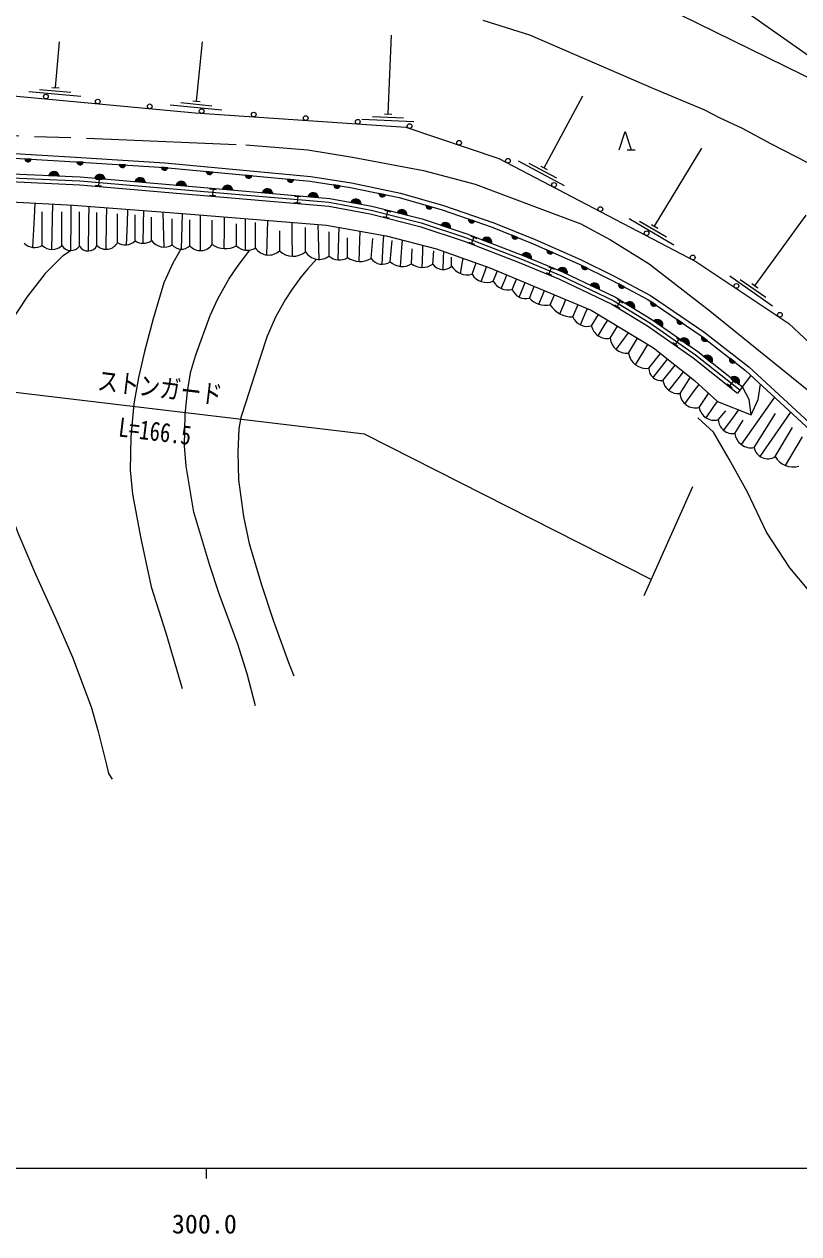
# Model space of a CAD drawing. Units: millimetres at full size, sheet at 1:1000; details may follow other scales. Extents: x 40000 to 680000, y 20000 to 380000.
# Drawn here: x 350569 to 424833, y 198715 to 314630 of the extents above; entities that cross this region are included whole.
import ezdxf
from ezdxf.enums import TextEntityAlignment as Align

# ---------------------------------------------------------------- set-up
doc = ezdxf.new("R2010")
doc.units = ezdxf.units.MM
doc.header["$LTSCALE"] = 1000
doc.linetypes.add('CHAIN', pattern=[18.5, 12, -1.5, 3.5, -1.5])
doc.linetypes.add('DASHED', pattern=[7.5, 6, -1.5])
for name, color, linetype, lineweight in [('M-BGD', 7, 'Continuous', 25), ('M-BMK', 2, 'CHAIN', 13), ('M-STR-HTXT', 7, 'Continuous', 13), ('M-TTL-BAND', 7, 'Continuous', 25)]:
    doc.layers.add(name, color=color, linetype=linetype, lineweight=lineweight)
doc.styles.add('ＭＳ ゴシック', font='')
doc.styles.get('ＭＳ ゴシック').set_extended_font_data('MS Gothic')

msp = doc.modelspace()

# ---------------------------------------------------------------- hatches: boundary and pattern name
at = {"layer": 'M-BGD'}
for points in [[(350621, 301723), (351246, 301687, -0.84072)], [(355605, 301435), (356230, 301395, -0.84072)], [(352921, 300128, -0.82183), (353911, 300083)], [(357338, 299873, -0.82183), (358326, 299789)], [(359661, 301177), (360286, 301137, -0.84072)], [(363706, 300929), (364329, 300870, -0.84072)], [(368012, 300521), (368635, 300463, -0.84072)], [(361199, 299544, -0.82183), (362186, 299460)], [(365131, 299209, -0.82183), (366118, 299124)], [(369576, 298827, -0.82183), (370563, 298742)], [(371772, 300166), (372396, 300107, -0.84072)], [(375783, 299786), (376406, 299727, -0.84072)], [(380257, 299226), (380875, 299130, -0.84072)], [(373404, 298497, -0.82183), (374392, 298412)], [(377784, 298120, -0.82183), (378771, 298035)], [(384581, 298413), (385194, 298286, -0.84072)], [(381899, 297560, -0.82183), (382873, 297377)], [(386329, 296571, -0.82183), (387289, 296328)], [(389089, 297271), (389691, 297098, -0.84072)], [(390523, 295368, -0.82183), (391463, 295055)], [(393170, 295955), (393762, 295751, -0.84072)], [(394473, 293979, -0.82183), (395398, 293624)], [(397328, 294414), (397908, 294180, -0.84072)], [(398282, 292518, -0.82183), (399196, 292137)], [(400681, 293010), (401253, 292757, -0.84072)], [(401725, 291083, -0.82183), (402639, 290702)], [(404024, 291515), (404585, 291238, -0.84072)], [(404827, 289625, -0.82183), (405720, 289197)], [(407573, 289737), (408125, 289442, -0.84072)], [(408241, 287862, -0.82183), (409088, 287347)], [(410652, 288049), (411169, 287696, -0.84072)], [(410955, 286191, -0.82183), (411767, 285623)], [(413179, 286328), (413697, 285976, -0.84072)], [(413484, 284422, -0.82183), (414295, 283855)], [(415539, 284715), (416033, 284330, -0.84072)], [(415729, 282798, -0.82183), (416506, 282183)], [(418224, 282625), (418717, 282240, -0.84072)], [(418316, 280751, -0.82183), (419093, 280136)]]:
    msp.add_hatch(color=256, dxfattribs=at).paths.add_polyline_path(points)

# ---------------------------------------------------------------- linework, layer by layer
for p, q in [((385458, 306028), (385796, 313591)), ((353570, 308547), (353960, 312934)), ((367098, 307266), (367656, 312935)), ((352050, 308381), (355038, 308115)), ((353222, 308578), (353919, 308516)), ((351027, 308171), (356007, 307728)), ((366749, 307301), (367446, 307232)), ((400411, 300868), (404133, 307776)), ((364551, 306914), (369527, 306424)), ((365576, 307115), (368561, 306821)), ((385108, 306043), (385807, 306012)), ((382933, 305540), (387928, 305317)), ((383946, 305795), (386943, 305661)), ((408390, 302577), (409142, 302577)), ((411013, 295262), (415532, 302737)), ((351246, 301687), (350621, 301723)), ((356230, 301395), (355605, 301435)), ((397925, 301521), (402331, 299158)), ((360286, 301137), (359661, 301177)), ((364329, 300870), (363706, 300929)), ((368635, 300463), (368012, 300521)), ((398948, 301313), (401591, 299895)), ((400103, 301034), (400720, 300703)), ((352921, 300128), (353911, 300083)), ((357338, 299873), (358326, 299789)), ((357393, 299191), (357991, 299140)), ((357444, 299789), (358042, 299738)), ((357743, 299763), (357692, 299165)), ((361199, 299544), (362186, 299460)), ((365131, 299209), (366118, 299124)), ((372396, 300107), (371772, 300166)), ((376406, 299727), (375783, 299786)), ((380875, 299130), (380257, 299226)), ((368326, 298257), (368923, 298205)), ((368377, 298854), (368975, 298803)), ((368676, 298829), (368625, 298231)), ((369576, 298827), (370563, 298742)), ((373404, 298497), (374392, 298412)), ((376498, 298156), (377096, 298104)), ((376797, 298130), (376746, 297532)), ((377784, 298120), (378771, 298035)), ((385194, 298286), (384581, 298413)), ((376447, 297558), (377045, 297506)), ((381899, 297560), (382873, 297377)), ((385123, 296799), (385704, 296652)), ((389691, 297098), (389089, 297271)), ((351398, 293230), (351553, 296110)), ((352307, 293436), (352307, 296655)), ((353235, 293037), (353299, 296002)), ((354175, 293407), (354175, 296640)), ((355043, 292952), (355061, 295899)), ((355867, 293348), (355867, 296640)), ((356728, 292898), (356772, 295794)), ((357547, 293422), (357547, 296582)), ((358426, 293057), (358464, 295695)), ((359521, 293716), (359521, 296450)), ((361198, 293878), (361198, 296376)), ((362787, 293892), (362787, 296141)), ((364761, 293480), (364761, 295964)), ((366438, 293392), (366438, 295876)), ((368601, 293510), (368601, 295847)), ((372753, 293171), (372753, 295640)), ((384976, 296217), (385557, 296070)), ((385414, 296725), (385267, 296143)), ((386329, 296571), (387289, 296328)), ((393762, 295751), (393170, 295955)), ((408555, 296014), (412863, 293476)), ((409569, 295765), (412153, 294242)), ((420611, 289571), (425523, 296326)), ((360390, 293478), (360462, 295575)), ((361982, 293629), (362015, 295482)), ((364003, 293276), (363928, 295367)), ((365641, 293071), (365700, 295260)), ((367472, 292933), (367479, 295148)), ((369739, 293123), (369761, 294989)), ((370915, 293376), (370915, 295507)), ((373844, 292515), (373904, 294700)), ((375050, 294816), (375050, 292920)), ((376277, 292392), (376260, 294537)), ((377542, 292819), (377542, 295162)), ((379798, 292414), (379798, 294721)), ((390523, 295368), (391463, 295055)), ((410712, 295439), (411315, 295084)), ((378851, 292087), (378775, 294362)), ((380662, 292041), (380737, 294226)), ((381574, 292276), (381574, 294142)), ((382681, 291898), (382752, 293888)), ((383821, 292166), (383996, 294077)), ((384890, 291632), (384998, 293516)), ((385653, 291871), (385836, 293911)), ((393181, 293752), (393741, 293537)), ((393396, 294312), (393956, 294097)), ((393676, 294205), (393461, 293644)), ((394473, 293979), (395398, 293624)), ((397908, 294180), (397328, 294414)), ((386647, 291410), (386780, 293213)), ((387714, 291659), (387760, 293102)), ((388722, 291314), (388778, 292811)), ((389738, 291637), (389854, 292897)), ((390726, 291124), (390773, 292205)), ((391549, 291449), (391535, 292289)), ((398282, 292518), (399196, 292137)), ((401253, 292757), (400681, 293010)), ((392401, 290738), (392561, 291661)), ((393508, 290665), (393897, 291751)), ((395522, 289999), (395931, 290981)), ((400828, 291376), (401381, 291145)), ((401105, 291260), (400874, 290707)), ((401725, 291083), (402639, 290702)), ((404585, 291238), (404024, 291515)), ((394393, 289961), (394723, 290886)), ((396311, 289293), (396651, 290109)), ((397366, 289214), (397781, 290211)), ((400597, 290822), (401151, 290591)), ((418215, 290502), (422325, 287654)), ((419208, 290179), (421673, 288470)), ((398023, 288481), (398407, 289402)), ((399003, 288389), (399469, 289507)), ((399913, 287787), (400264, 288629)), ((401003, 287752), (401399, 288703)), ((404827, 289625), (405720, 289197)), ((408125, 289442), (407573, 289737)), ((420324, 289771), (420899, 289372)), ((401933, 286870), (402306, 287765)), ((403180, 286575), (403673, 287757)), ((407151, 287735), (407663, 287423)), ((407719, 288092), (407407, 287579)), ((407463, 288248), (407975, 287936)), ((408241, 287862), (409088, 287347)), ((411169, 287696), (410652, 288049)), ((403907, 285806), (404361, 286895)), ((404962, 285735), (405619, 286814)), ((413697, 285976), (413179, 286328)), ((405600, 284773), (406212, 285777)), ((406733, 284545), (407439, 285706)), ((410955, 286191), (411767, 285623)), ((407326, 283470), (408123, 284539)), ((408500, 283112), (409366, 284533)), ((412748, 284113), (413240, 283769)), ((413338, 284433), (412994, 283941)), ((413092, 284605), (413583, 284261)), ((413484, 284422), (414295, 283855)), ((416033, 284330), (415539, 284715)), ((409185, 281990), (409971, 283281)), ((410458, 281662), (411569, 283070)), ((410863, 280767), (411810, 281967)), ((411805, 280490), (412970, 281965)), ((415729, 282798), (416506, 282183)), ((418717, 282240), (418224, 282625)), ((412374, 279533), (413355, 280776)), ((413444, 279227), (414456, 280792)), ((418316, 280751), (419093, 280136)), ((418333, 280642), (418803, 280270)), ((419423, 279875), (420275, 280951)), ((413897, 278262), (414847, 279528)), ((417961, 280171), (418431, 279799)), ((418568, 280456), (418196, 279985)), ((419423, 279875), (418958, 279287)), ((415272, 277906), (416190, 279249)), ((415936, 276912), (416691, 277985)), ((417114, 276715), (417838, 277569)), ((419335, 274337), (421713, 277715)), ((420550, 274066), (422607, 277308)), ((417620, 275708), (418492, 276884)), ((418708, 275413), (419505, 276672)), ((421129, 273202), (423413, 276517)), ((422567, 273197), (424225, 275975)), ((423541, 272344), (425184, 275073))]:
    msp.add_line(p, q, dxfattribs=at)
at = {"layer": 'M-BGD', "linetype": 'DASHED'}
for p, q in [((351553, 296110), (351627, 297474)), ((353299, 296002), (353328, 297382)), ((355061, 295899), (355069, 297288)), ((356772, 295794), (356793, 297162)), ((358464, 295695), (358484, 297034)), ((360462, 295575), (360507, 296881)), ((362015, 295482), (362037, 296765)), ((363928, 295367), (363883, 296626)), ((365700, 295260), (365732, 296486)), ((367479, 295148), (367483, 296344)), ((369761, 294989), (369775, 296160)), ((371800, 292971), (371777, 295998)), ((373904, 294700), (373935, 295824)), ((376260, 294537), (376252, 295638)), ((378775, 294362), (378740, 295437)), ((380737, 294226), (380769, 295150)), ((382752, 293888), (382784, 294786)), ((384998, 293516), (385047, 294378)), ((386780, 293213), (386834, 293940)), ((388778, 292811), (388801, 293439)), ((390773, 292205), (390801, 292858)), ((392561, 291661), (392653, 292196)), ((394723, 290886), (394904, 291391)), ((396651, 290109), (396854, 290597)), ((398407, 289402), (398601, 289869)), ((400264, 288629), (400458, 289096)), ((402306, 287765), (402505, 288243)), ((404361, 286895), (404565, 287385)), ((406212, 285777), (406512, 286271)), ((408123, 284539), (408508, 285056)), ((409971, 283281), (410364, 283926)), ((411810, 281967), (412254, 282530)), ((413355, 280776), (413786, 281321)), ((414847, 279528), (415271, 280092)), ((416691, 277985), (417035, 278473)), ((421713, 277715), (422528, 278873)), ((418492, 276884), (419066, 277657)), ((423413, 276517), (424062, 277460))]:
    msp.add_line(p, q, dxfattribs=at)
at = {"layer": 'M-BGD'}
for points in [[(413477, 315516), (430105, 307368)], [(394548, 315006), (399028, 313598), (410903, 308464), (415786, 306434), (417191, 305703), (419393, 304677), (422129, 303182), (425673, 301381)], [(313103, 237049), (310296, 240906), (307397, 246535), (305513, 251457), (302980, 258839), (300293, 265452), (294888, 279317), (293550, 287254), (296194, 292713), (301281, 300011), (307775, 305936), (314332, 308276), (319159, 308542), (337853, 308228), (346048, 308076), (366962, 306124), (387165, 304747), (396061, 301751), (414955, 291876), (423879, 285939), (429875, 280324)], [(407603, 302577), (408185, 304359), (408767, 302577)], [(346390, 301967), (355477, 301443), (364018, 300899), (377994, 299577), (381860, 298977), (386531, 298009), (390632, 296826), (395447, 295173), (399375, 293588), (403713, 291668), (406935, 290078), (410366, 288243), (415467, 284771), (419736, 281447), (428840, 273054)], [(346408, 302416), (355504, 301892), (364053, 301348), (378050, 300024), (381940, 299420), (386639, 298446), (390768, 297255), (395605, 295595), (399551, 294003), (403904, 292076), (407141, 290478), (410599, 288629), (415732, 285135), (420028, 281791), (429145, 273385)], [(347216, 300384), (355942, 299992), (364505, 299263), (379867, 297941), (383911, 297182), (388721, 295967), (393004, 294543), (398312, 292505), (402182, 290893), (407263, 288457), (410741, 286341), (415149, 283257), (419423, 279875)], [(318250, 299615), (317042, 298276), (319478, 297957), (342676, 297957), (355283, 297276), (365732, 296486), (379536, 295373), (385274, 294337), (390099, 293108), (395207, 291283), (404935, 287231), (410893, 283604), (414825, 280501), (417035, 278473), (420249, 277181), (420061, 278668), (419423, 279875)], [(347190, 299635), (355893, 299243), (364441, 298516), (379765, 297197), (383750, 296449), (388510, 295246), (392751, 293837), (398034, 291809), (401875, 290208), (406905, 287797), (410331, 285713), (414701, 282655), (418958, 279287)], [(347203, 300009), (355917, 299617), (364473, 298889), (379816, 297569), (383830, 296816), (388615, 295607), (392877, 294190), (398173, 292157), (402029, 290550), (407084, 288127), (410536, 286027), (414925, 282956), (419190, 279581)], [(354315, 292464), (352586, 290736), (350829, 288460), (348955, 285665), (347391, 282835), (347016, 281665), (346756, 280221), (346756, 277935), (346929, 276057), (347466, 273291), (348462, 269912), (349980, 265819), (351642, 261914), (353607, 257649), (355204, 253958), (356993, 249204), (357653, 246848), (358471, 243649), (358667, 242827), (359000, 242277)], [(353927, 292076), (354315, 292464), (355006, 292952)], [(365581, 293073), (364832, 291740), (363959, 289835), (362921, 286386), (362111, 283263), (361543, 280775), (361076, 278263), (360800, 275091), (360727, 271885), (360945, 269586), (361746, 265346), (362751, 260698), (364135, 256309), (365721, 250955)], [(372735, 249303), (371962, 252380), (371057, 255210), (369246, 260046), (368358, 262743), (366837, 267857), (366099, 272283), (365950, 274210), (366000, 277190), (366213, 279459), (366542, 281353), (367025, 282929), (368404, 286700), (369147, 288314), (370194, 290189), (371079, 291520), (372189, 292976)], [(378579, 292111), (377757, 291183), (377103, 290389), (376273, 289251), (375604, 288229), (374662, 286555), (373875, 284733), (373147, 282607), (371853, 278507), (371345, 276944), (371161, 275864), (371051, 273604), (371117, 270960), (371595, 267463), (372132, 264880), (373308, 260915), (374426, 257531), (375913, 253455), (376428, 252200)], [(420249, 277181), (420948, 278660), (421168, 280127)], [(470351, 244966), (469225, 245866), (467611, 246635), (465359, 247909), (463864, 248473), (462180, 248933), (459715, 249334), (457226, 249334), (454925, 249259), (449030, 249256), (444731, 249407), (440357, 250010), (436468, 250774), (433822, 251983), (431221, 253638), (429478, 255362), (427659, 258033), (425459, 260741), (423970, 262523), (421737, 265944), (419909, 269790), (418157, 272950), (416661, 275544), (415150, 276922)]]:
    msp.add_lwpolyline(points, dxfattribs=at)
for centre in [(352648, 307686), (357627, 307221), (362605, 306757), (367585, 306307), (372573, 305967), (377562, 305627), (382550, 305287), (387522, 304864), (392260, 303268), (396944, 301543), (401375, 299227), (405806, 296911), (410238, 294595), (414669, 292279), (418856, 289551), (423019, 286781)]:
    msp.add_circle(centre, 225, dxfattribs=at)
for centre, radius, start, end in [((350937, 301759), 318, 186.59241, 346.81014), ((355921, 301469), 318, 186.24859, 346.46633), ((353411, 300008), 505, 8.59493, 166.25312), ((357824, 299733), 505, 6.30703, 163.96522), ((359977, 301211), 318, 186.24859, 346.46633), ((364023, 300954), 318, 184.48796, 344.7057), ((368328, 300546), 318, 184.48796, 344.7057), ((361685, 299405), 505, 6.30703, 163.96522), ((365616, 299069), 505, 6.2528, 163.91099), ((370061, 298687), 505, 6.2528, 163.91099), ((372089, 300191), 318, 184.48796, 344.7057), ((376100, 299811), 318, 184.48796, 344.7057), ((380574, 299232), 318, 181.06397, 341.2817), ((373890, 298357), 505, 6.2528, 163.91099), ((378269, 297980), 505, 6.2528, 163.91099), ((384899, 298403), 318, 178.1831, 338.40083), ((382368, 297372), 505, 0.54085, 158.19904), ((386785, 296355), 505, 356.98969, 154.64788), ((389405, 297237), 318, 173.80188, 334.01961), ((390962, 295119), 505, 352.78298, 150.44117), ((393484, 295905), 318, 170.94108, 331.15882), ((351569, 294580), 1361, 222.72553, 302.83727), ((353256, 294363), 1326, 224.32252, 313.87479), ((355043, 294006), 1055, 214.63257, 321.38709), ((356686, 293865), 969, 212.27724, 332.76417), ((358426, 294295), 1239, 224.82222, 332.11929), ((360269, 294740), 1268, 233.85991, 317.15243), ((361982, 294991), 1361, 234.82936, 306.23065), ((364003, 294785), 1509, 216.2725, 300.15276), ((365641, 294222), 1150, 220.11772, 313.86252), ((367472, 294327), 1394, 222.11653, 324.10758), ((369869, 295370), 2252, 235.72372, 297.67003), ((371973, 294520), 1558, 227.19597, 300.0353), ((394901, 293710), 505, 350.17174, 147.82993), ((397638, 294348), 318, 167.92103, 328.13876), ((374008, 294024), 1518, 214.20913, 313.35726), ((376353, 294256), 1866, 225.73298, 309.59528), ((378851, 293623), 1536, 211.57251, 308.09008), ((380775, 293487), 1451, 227.70171, 303.41865), ((382785, 294015), 2120, 235.13261, 299.24068), ((384890, 292970), 1338, 216.94634, 304.74964), ((398701, 292237), 505, 348.54859, 146.20678), ((400989, 292934), 318, 166.01678, 326.23452), ((386819, 293086), 1685, 226.1917, 302.09034), ((388741, 293014), 1700, 232.84211, 305.92587), ((390726, 292330), 1206, 215.06325, 313.07332), ((393068, 292403), 1793, 212.12776, 284.2232), ((402144, 290802), 505, 348.54859, 146.20678), ((404328, 291425), 318, 163.62017, 323.8379), ((394906, 291514), 1636, 211.29154, 292.11911), ((396954, 290805), 1643, 209.36529, 284.50282), ((405231, 289322), 505, 345.55999, 143.21818), ((398631, 289688), 1351, 200.53909, 285.97042), ((407875, 289637), 318, 161.75658, 321.97431), ((400521, 289695), 2003, 220.73536, 283.9279), ((403105, 289039), 2465, 211.47549, 271.75533), ((408614, 287521), 505, 339.85423, 137.51242), ((410941, 287918), 318, 155.64505, 315.86279), ((404525, 287118), 1450, 201.98569, 287.56508), ((411305, 285827), 505, 336.19554, 133.85373), ((413469, 286197), 318, 155.64505, 315.86279), ((406441, 286022), 1506, 190.9705, 281.17528), ((408354, 284738), 1633, 186.7971, 275.14014), ((413833, 284058), 505, 336.19554, 133.85373), ((415819, 284565), 318, 151.99249, 312.21022), ((410226, 283396), 1749, 189.34377, 277.61911), ((416057, 282414), 505, 332.81185, 130.47004), ((418504, 282476), 318, 151.99249, 312.21022), ((411636, 281656), 1178, 179.68632, 278.25889), ((418644, 280367), 505, 332.81185, 130.47004), ((413295, 280728), 1508, 189.07832, 275.67804), ((414906, 279324), 1465, 183.82816, 284.45766), ((416753, 278177), 1505, 190.37684, 283.87402), ((418495, 276779), 1383, 182.64016, 278.83526), ((420254, 275594), 1557, 186.68354, 280.96474), ((421852, 274313), 1326, 190.74939, 302.64714), ((424280, 274171), 1971, 209.63494, 286.29372)]:
    msp.add_arc(centre, radius, start, end, dxfattribs=at)
at = {"layer": 'M-BMK'}
msp.add_lwpolyline([(338066, 304367), (358915, 303617), (371822, 303063), (377777, 302597), (382049, 301899), (388837, 300615), (393794, 299313), (400017, 296965), (403924, 295494), (406784, 293956), (410494, 291659), (416291, 287168), (430450, 275753)], dxfattribs=at)
at = {"layer": 'M-STR-HTXT'}
msp.add_line((414650, 270299), (409978, 259841), dxfattribs=at)
for points in [[(302328, 230795), (273120, 288281), (303082, 328089), (412343, 321090), (432945, 306590), (441189, 305622), (447667, 311452)], [(410678, 261407), (383179, 275335), (343501, 280071), (335280, 272020), (337547, 260993)]]:
    msp.add_lwpolyline(points, dxfattribs=at)
at = {"layer": 'M-TTL-BAND'}
for p, q in [((40000, 205000), (579000, 205000)), ((368000, 205000), (368000, 204000))]:
    msp.add_line(p, q, dxfattribs=at)

# ---------------------------------------------------------------- texts
at = {"layer": 'M-STR-HTXT', "style": 'ＭＳ ゴシック', "width": 0.8}
for s, p in [('ストンガード', (363417, 278347)), ('L=166.5', (362941, 274169))]:
    msp.add_text(s, height=1833, rotation=353.194, dxfattribs=at).set_placement(p, align=Align.BOTTOM_CENTER)
at = {"layer": 'M-TTL-BAND', "style": 'ＭＳ ゴシック'}
msp.add_text('300.0', height=1833, dxfattribs=at).set_placement((367844, 198195), align=Align.BOTTOM_CENTER)

doc.saveas('drawing.dxf')
